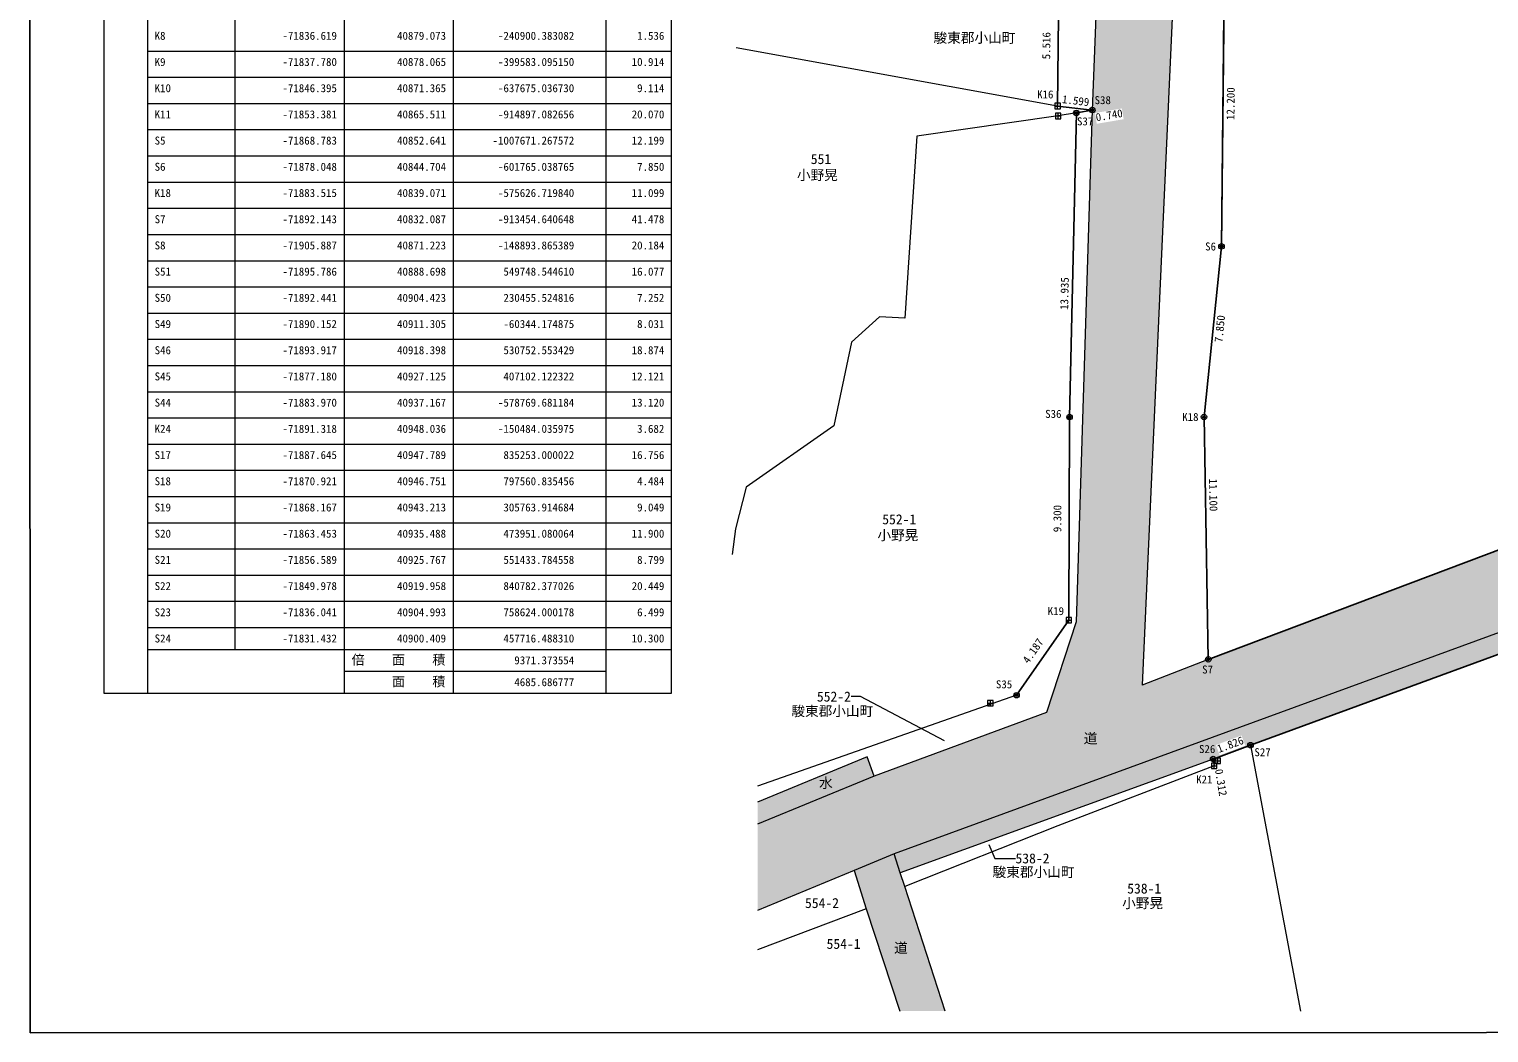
# Model space of a CAD drawing. Units: millimetres, scale not verified. Extents: x 5000 to 205306, y 5000 to 143512.
# Drawn here: x 5000 to 71865, y 5000 to 50959 of the extents above; entities that cross this region are included whole.
import ezdxf
from ezdxf.enums import TextEntityAlignment as Align

# ---------------------------------------------------------------- set-up
doc = ezdxf.new("R2010")
doc.units = ezdxf.units.MM
doc.header["$LTSCALE"] = 250
doc.header["$PDMODE"] = 32
doc.header["$PDSIZE"] = 125
for name, color, linetype, lineweight in [('プロットマーク', 5, 'Continuous', 13), ('ベクトルデータ', 5, 'Continuous', 13), ('図枠', 7, 'Continuous', 13), ('地番名', 5, 'Continuous', 13), ('求積表罫線', 7, 'Continuous', 13), ('測量図', 1, 'Continuous', 25), ('結線', 5, 'Continuous', 13)]:
    doc.layers.add(name, color=color, linetype=linetype, lineweight=lineweight)
for name, color, linetype in [('所有者', 5, 'Continuous'), ('求積表固定文字', 7, 'Continuous'), ('求積表項目文字', 7, 'Continuous'), ('点名', 5, 'Continuous'), ('点名(プロット1)', 1, 'Continuous'), ('点間距離', 7, 'Continuous'), ('道・水路', 254, 'Continuous')]:
    doc.layers.add(name, color=color, linetype=linetype)
doc.styles.add('ＭＳ ゴシック', font='')
doc.styles.add('ＭＳ 明朝', font='')
doc.styles.get('ＭＳ ゴシック').set_extended_font_data('MS Gothic')
doc.styles.get('ＭＳ 明朝').set_extended_font_data('MS Mincho')

msp = doc.modelspace()

# ---------------------------------------------------------------- hatches: boundary and pattern name
at = {"layer": '道・水路'}
for color, points in [(256, [(118248.3, 124504.3), (120039.2, 124603.2), (122706.8, 124741.3), (150383.9, 126249.2), (161437.4, 126031.9), (164126.2, 126045.9), (179080, 125791.5), (185680.4, 126222.3), (191062.4, 126721.6), (191062.4, 117405.9), (190345.8, 117362.8), (190086.7, 118330.7), (182849.3, 118988.3), (178673.8, 118993.5), (154781.6, 119588.5), (142245.3, 119215.7), (127249.9, 118228.3), (120435, 117708), (107943.3, 116868.2), (99659.7, 116351.3), (62531.1, 113895.7), (62576, 113101), (62453.9, 113093.2), (62028.6, 112475.4), (60419.3, 110137.8), (59880.6, 109355.3), (59738.1, 101368.8), (59318.4, 94838), (55986.4, 20923.3), (59015, 22102.5), (97828.7, 36729.8), (132385.3, 49882.4), (145887.3, 54624.8), (148802.4, 51506), (106644.5, 35883.7), (44625.2, 13190.1), (42791.4, 12433.5), (38369.4, 10602.9), (38369.4, 14558.7), (43704.5, 16747.8), (51607.5, 19666), (52966.2, 23814.4), (53700.5, 47252.9), (53901.2, 52749.2), (56100.5, 102203), (56082.2, 103270.4), (54955.9, 112350.8), (53007.3, 111073.5), (48407.7, 108426.9), (41653.3, 102894.5), (39565.7, 101528.5), (39565.7, 104944.9), (40377.1, 105522.4), (49287, 112447.5), (50676.5, 113518.9), (57310.8, 117390.7), (58693.4, 119725.7), (61819.4, 127075.7), (68707.5, 143038.4), (71568.6, 143038.4), (64891.5, 127240.5), (64528.4, 126403.3), (62316, 121284.7)]), (7, [(106644.5, 35883.7), (148802.4, 51506), (148967.5, 50713.8), (116700.8, 38595.1), (60948.2, 18172.2), (59236.5, 17535.8), (44900.8, 12327), (44625.2, 13190.1)]), (7, [(43381.7, 17637), (43704.5, 16747.8), (38369.4, 14558.7), (38369.4, 15567.1)]), (256, [(43349.4, 10678.4), (42791.4, 12433.5), (44625.2, 13190.1), (44900.8, 12327), (45106, 11698.3), (46965.8, 5996.7), (44878.6, 5996.7)])]:
    msp.add_hatch(color=color, dxfattribs=at).paths.add_polyline_path(points)

# ---------------------------------------------------------------- linework, layer by layer
at = {"layer": 'プロットマーク'}
for p, q in [((52013, 46986.8), (52263, 46986.8)), ((48905.2, 20092.9), (49155.2, 20092.9)), ((49030.2, 19967.9), (49030.2, 20217.9))]:
    msp.add_line(p, q, dxfattribs=at)
at = {"layer": 'プロットマーク', "color": 1}
for p, q in [((52501.1, 23896.9), (52751.1, 23896.9)), ((52626.1, 23771.9), (52626.1, 24021.9))]:
    msp.add_line(p, q, dxfattribs=at)
msp.add_lwpolyline([(52501.1, 23771.9), (52751.1, 23771.9), (52751.1, 24021.9), (52501.1, 24021.9)], close=True, dxfattribs=at)
at = {"layer": 'プロットマーク'}
msp.add_lwpolyline([(48905.2, 19967.9), (49155.2, 19967.9), (49155.2, 20217.9), (48905.2, 20217.9)], close=True, dxfattribs=at)
for centre in [(59619.5, 41009.8), (58819.1, 33200.7), (59015, 22102.5)]:
    msp.add_circle(centre, 125, dxfattribs=at)
at = {"layer": 'プロットマーク', "color": 1}
msp.add_circle((52658.4, 33196.9), 125, dxfattribs=at)
at = {"layer": 'プロットマーク', "color": 6}
msp.add_circle((50233.1, 20460.7), 125, dxfattribs=at)
at = {"layer": 'プロットマーク'}
for p in [(59619.5, 41009.8), (58819.1, 33200.7), (59015, 22102.5)]:
    msp.add_point(p, dxfattribs=at)
at = {"layer": 'プロットマーク', "color": 1}
msp.add_point((52658.4, 33196.9), dxfattribs=at)
at = {"layer": 'プロットマーク', "color": 6}
msp.add_point((50233.1, 20460.7), dxfattribs=at)
at = {"layer": 'ベクトルデータ'}
for p, q in [((59015, 22102.5), (55986.4, 20923.3)), ((50233.1, 20460.7), (38369.4, 16300.7)), ((43349.4, 10678.4), (38369.4, 8803.7))]:
    msp.add_line(p, q, dxfattribs=at)
for points in [[(43704.5, 16747.8), (43381.7, 17637), (38369.4, 15567.1)], [(46965.8, 5996.7), (45106, 11698.3), (44900.8, 12327), (44625.2, 13190.1)], [(42791.4, 12433.5), (43349.4, 10678.4), (44878.6, 5996.7)]]:
    msp.add_lwpolyline(points, dxfattribs=at)
at = {"layer": '図枠', "lineweight": 25}
msp.add_lwpolyline([(5040.7, 5000), (205168.5, 5044), (205305.7, 143512), (5000, 143509.7)], close=True, dxfattribs=at)
at = {"layer": '地番名'}
for points in [[(46929.7, 18374.2), (43083.8, 20397.9), (42647.3, 20397.9)], [(48959.4, 13627.5), (49235.8, 12987.3), (50181.6, 12987.3)]]:
    msp.add_lwpolyline(points, dxfattribs=at)
at = {"layer": '求積表罫線'}
for p, q in [((10421.6, 58959), (10421.6, 20559)), ((14421.6, 58959), (14421.6, 22559)), ((19421.6, 58959), (19421.6, 20559)), ((24421.6, 58959), (24421.6, 20559)), ((31421.6, 56959), (31421.6, 20559)), ((10421.6, 49959), (34421.6, 49959)), ((10421.6, 48759), (34421.6, 48759)), ((10421.6, 47559), (34421.6, 47559)), ((10421.6, 46359), (34421.6, 46359)), ((10421.6, 45159), (34421.6, 45159)), ((10421.6, 43959), (34421.6, 43959)), ((10421.6, 42759), (34421.6, 42759)), ((10421.6, 41559), (34421.6, 41559)), ((10421.6, 40359), (34421.6, 40359)), ((10421.6, 39159), (34421.6, 39159)), ((10421.6, 37959), (34421.6, 37959)), ((10421.6, 36759), (34421.6, 36759)), ((10421.6, 35559), (34421.6, 35559)), ((10421.6, 34359), (34421.6, 34359)), ((10421.6, 33159), (34421.6, 33159)), ((10421.6, 31959), (34421.6, 31959)), ((10421.6, 30759), (34421.6, 30759)), ((10421.6, 29559), (34421.6, 29559)), ((10421.6, 28359), (34421.6, 28359)), ((10421.6, 27159), (34421.6, 27159)), ((10421.6, 25959), (34421.6, 25959)), ((10421.6, 24759), (34421.6, 24759)), ((10421.6, 23559), (34421.6, 23559)), ((10421.6, 22559), (34421.6, 22559)), ((19421.6, 21559), (31421.6, 21559))]:
    msp.add_line(p, q, dxfattribs=at)
at = {"layer": '求積表罫線', "lineweight": 18}
msp.add_lwpolyline([(8421.6, 20559), (34421.6, 20559), (34421.6, 58959), (8421.6, 58959)], close=True, dxfattribs=at)
at = {"layer": '測量図'}
for points in [[(50233.1, 20460.7), (52626.1, 23896.9), (52658.4, 33196.9), (52970.6, 47128.6), (53700.5, 47252.9), (52112.9, 47440.6), (52163.5, 52956.2), (52167.3, 53269.3), (52218.3, 73316.8), (52395.8, 93362.2), (52430, 101517.3), (52734, 103160.2), (52822.2, 103696.5), (53051, 108273.9), (53007.3, 111073.5)], [(59236.5, 17535.8), (60948.2, 18172.2), (116700.8, 38595.1), (148967.5, 50713.8)]]:
    msp.add_lwpolyline(points, dxfattribs=at)
at = {"layer": '結線'}
for p, q in [((59744.2, 53209.2), (59619.5, 41009.8)), ((59619.5, 41009.8), (58819.1, 33200.7)), ((59015, 22102.5), (97828.7, 36729.8)), ((58819.1, 33200.7), (59015, 22102.5))]:
    msp.add_line(p, q, dxfattribs=at)

# ---------------------------------------------------------------- texts
at = {"layer": '地番名', "style": 'ＭＳ 明朝'}
for s, p in [('551', (40804.7, 44647)), ('552-1', (44079, 28148.6)), ('道', (53306.7, 18116.5)), ('水', (41182.7, 16076.3)), ('538-1', (55299.9, 11240.4)), ('554-2', (40539.4, 10576.7)), ('554-1', (41527.8, 8706.8)), ('道', (44622.9, 8524.5))]:
    msp.add_text(s, height=458.2, dxfattribs=at).set_placement(p, align=Align.BOTTOM_LEFT)
for s, p in [('552-2', (41084.8, 20397.9)), ('538-2', (50181.6, 12987.3))]:
    msp.add_text(s, height=458.2, dxfattribs=at).set_placement(p, align=Align.MIDDLE_LEFT)
at = {"layer": '所有者', "style": 'ＭＳ 明朝'}
for s, p in [('駿東郡小山町', (46429.6, 50200.8)), ('小野晃', (40169.5, 43916.6)), ('小野晃', (43858.7, 27423.6)), ('駿東郡小山町', (39914.9, 19366.9)), ('駿東郡小山町', (49134.5, 11995.4)), ('小野晃', (55069.9, 10572.1))]:
    msp.add_text(s, height=458.2, dxfattribs=at).set_placement(p, align=Align.BOTTOM_LEFT)
at = {"layer": '求積表固定文字', "char_height": 439.9, "attachment_point": 4, "style": 'ＭＳ ゴシック'}
for s, insert in [('\\T3.08;倍面積', (19771.6, 22059)), ('\\T3.08;\u3000面積', (19771.6, 21059))]:
    msp.add_mtext(s, dxfattribs=dict(at, insert=insert))
at = {"layer": '求積表項目文字', "style": 'ＭＳ ゴシック'}
for s, p in [('K8', (10746.6, 50659)), ('.383082', (28221.6, 50659)), ('K9', (10746.6, 49459)), ('.095150', (28221.6, 49459)), ('K10', (10746.6, 48259)), ('.036730', (28221.6, 48259)), ('K11', (10746.6, 47059)), ('.082656', (28221.6, 47059)), ('S5', (10746.6, 45859)), ('.267572', (28221.6, 45859)), ('S6', (10746.6, 44659)), ('.038765', (28221.6, 44659)), ('K18', (10746.6, 43459)), ('.719840', (28221.6, 43459)), ('S7', (10746.6, 42259)), ('.640648', (28221.6, 42259)), ('S8', (10746.6, 41059)), ('.865389', (28221.6, 41059)), ('S51', (10746.6, 39859)), ('.544610', (28221.6, 39859)), ('S50', (10746.6, 38659)), ('.524816', (28221.6, 38659)), ('S49', (10746.6, 37459)), ('.174875', (28221.6, 37459)), ('S46', (10746.6, 36259)), ('.553429', (28221.6, 36259)), ('S45', (10746.6, 35059)), ('.122322', (28221.6, 35059)), ('S44', (10746.6, 33859)), ('.681184', (28221.6, 33859)), ('K24', (10746.6, 32659)), ('.035975', (28221.6, 32659)), ('S17', (10746.6, 31459)), ('.000022', (28221.6, 31459)), ('S18', (10746.6, 30259)), ('.835456', (28221.6, 30259)), ('S19', (10746.6, 29059)), ('.914684', (28221.6, 29059)), ('S20', (10746.6, 27859)), ('.080064', (28221.6, 27859)), ('S21', (10746.6, 26659)), ('.784558', (28221.6, 26659)), ('S22', (10746.6, 25459)), ('.377026', (28221.6, 25459)), ('S23', (10746.6, 24259)), ('.000178', (28221.6, 24259)), ('S24', (10746.6, 23059)), ('.488310', (28221.6, 23059)), ('.373554', (28221.6, 22059)), ('.686777', (28221.6, 21059))]:
    msp.add_text(s, height=366.6, dxfattribs=at).set_placement(p, align=Align.MIDDLE_LEFT)
for s, p in [('-71836.619', (19096.6, 50659)), ('40879.073', (24096.6, 50659)), ('-240900', (28221.6, 50659)), ('1.536', (34096.6, 50659)), ('-71837.780', (19096.6, 49459)), ('40878.065', (24096.6, 49459)), ('-399583', (28221.6, 49459)), ('10.914', (34096.6, 49459)), ('-71846.395', (19096.6, 48259)), ('40871.365', (24096.6, 48259)), ('-637675', (28221.6, 48259)), ('9.114', (34096.6, 48259)), ('-71853.381', (19096.6, 47059)), ('40865.511', (24096.6, 47059)), ('-914897', (28221.6, 47059)), ('20.070', (34096.6, 47059)), ('-71868.783', (19096.6, 45859)), ('40852.641', (24096.6, 45859)), ('-1007671', (28221.6, 45859)), ('12.199', (34096.6, 45859)), ('-71878.048', (19096.6, 44659)), ('40844.704', (24096.6, 44659)), ('-601765', (28221.6, 44659)), ('7.850', (34096.6, 44659)), ('-71883.515', (19096.6, 43459)), ('40839.071', (24096.6, 43459)), ('-575626', (28221.6, 43459)), ('11.099', (34096.6, 43459)), ('-71892.143', (19096.6, 42259)), ('40832.087', (24096.6, 42259)), ('-913454', (28221.6, 42259)), ('41.478', (34096.6, 42259)), ('-71905.887', (19096.6, 41059)), ('40871.223', (24096.6, 41059)), ('-148893', (28221.6, 41059)), ('20.184', (34096.6, 41059)), ('-71895.786', (19096.6, 39859)), ('40888.698', (24096.6, 39859)), ('549748', (28221.6, 39859)), ('16.077', (34096.6, 39859)), ('-71892.441', (19096.6, 38659)), ('40904.423', (24096.6, 38659)), ('230455', (28221.6, 38659)), ('7.252', (34096.6, 38659)), ('-71890.152', (19096.6, 37459)), ('40911.305', (24096.6, 37459)), ('-60344', (28221.6, 37459)), ('8.031', (34096.6, 37459)), ('-71893.917', (19096.6, 36259)), ('40918.398', (24096.6, 36259)), ('530752', (28221.6, 36259)), ('18.874', (34096.6, 36259)), ('-71877.180', (19096.6, 35059)), ('40927.125', (24096.6, 35059)), ('407102', (28221.6, 35059)), ('12.121', (34096.6, 35059)), ('-71883.970', (19096.6, 33859)), ('40937.167', (24096.6, 33859)), ('-578769', (28221.6, 33859)), ('13.120', (34096.6, 33859)), ('-71891.318', (19096.6, 32659)), ('40948.036', (24096.6, 32659)), ('-150484', (28221.6, 32659)), ('3.682', (34096.6, 32659)), ('-71887.645', (19096.6, 31459)), ('40947.789', (24096.6, 31459)), ('835253', (28221.6, 31459)), ('16.756', (34096.6, 31459)), ('-71870.921', (19096.6, 30259)), ('40946.751', (24096.6, 30259)), ('797560', (28221.6, 30259)), ('4.484', (34096.6, 30259)), ('-71868.167', (19096.6, 29059)), ('40943.213', (24096.6, 29059)), ('305763', (28221.6, 29059)), ('9.049', (34096.6, 29059)), ('-71863.453', (19096.6, 27859)), ('40935.488', (24096.6, 27859)), ('473951', (28221.6, 27859)), ('11.900', (34096.6, 27859)), ('-71856.589', (19096.6, 26659)), ('40925.767', (24096.6, 26659)), ('551433', (28221.6, 26659)), ('8.799', (34096.6, 26659)), ('-71849.978', (19096.6, 25459)), ('40919.958', (24096.6, 25459)), ('840782', (28221.6, 25459)), ('20.449', (34096.6, 25459)), ('-71836.041', (19096.6, 24259)), ('40904.993', (24096.6, 24259)), ('758624', (28221.6, 24259)), ('6.499', (34096.6, 24259)), ('-71831.432', (19096.6, 23059)), ('40900.409', (24096.6, 23059)), ('457716', (28221.6, 23059)), ('10.300', (34096.6, 23059)), ('9371', (28221.6, 22059)), ('4685', (28221.6, 21059))]:
    msp.add_text(s, height=366.6, dxfattribs=at).set_placement(p, align=Align.MIDDLE_RIGHT)
at = {"layer": '点名', "color": 1, "style": 'ＭＳ ゴシック'}
for s, p in [('S38', (53805.9, 47418.2)), ('S37', (53000, 46446.9)), ('S36', (51542.7, 33049.7)), ('S35', (49285.5, 20665.9)), ('S26', (58588.6, 17702.2)), ('S27', (61125.9, 17556.2))]:
    msp.add_text(s, height=366.6, dxfattribs=at).set_placement(p, align=Align.BOTTOM_LEFT)
at = {"layer": '点名', "style": 'ＭＳ ゴシック'}
for s, p in [('S6', (59369.5, 41009.8)), ('K18', (58569.1, 33200.7))]:
    msp.add_text(s, height=366.6, dxfattribs=at).set_placement(p, align=Align.MIDDLE_RIGHT)
msp.add_text('S7', height=366.6, dxfattribs=at).set_placement((59231.9, 21820.7), align=Align.TOP_RIGHT)
at = {"layer": '点名(プロット1)', "style": 'ＭＳ ゴシック'}
for s, p in [('K16', (51546.7, 47680)), ('K19', (52031.1, 24018.4))]:
    msp.add_text(s, height=366.6, dxfattribs=at).set_placement(p, align=Align.BOTTOM_CENTER)

# ---------------------------------------------------------------- next in the draw order: wipeouts: each hides what was drawn before it
for points in [[(51882.5, 49575.7), (51894, 50825.7), (51394, 50830.2), (51382.5, 49580.3)], [(60321.5, 46798.6), (60336.8, 48298.5), (59836.8, 48303.6), (59821.5, 46803.7)], [(52285.2, 47470.1), (53526.6, 47323.3), (53585.3, 47819.8), (52343.9, 47966.6)], [(52703, 38099.3), (52736.6, 39598.9), (52236.7, 39610.1), (52203.1, 38110.5)], [(59767, 36589.8), (59894.4, 37833.3), (59397, 37884.3), (59269.6, 36640.8)], [(58940.3, 30371.8), (58966.8, 28872), (59466.7, 28880.8), (59440.3, 30380.6)], [(52390.1, 27922.8), (52394.4, 29172.7), (51894.4, 29174.5), (51890.1, 27924.5)], [(50867.2, 21808.8), (51581.6, 22834.5), (51171.3, 23120.3), (50456.9, 22094.5)], [(59540.1, 17711), (60711.8, 18146.6), (60537.5, 18615.3), (59365.9, 18179.7)], [(59210.2, 17034), (59409.7, 15800), (59903.3, 15879.8), (59703.7, 17113.8)]]:
    msp.add_wipeout(points)

# ---------------------------------------------------------------- next in the draw order: linework, layer by layer
at = {"layer": 'プロットマーク', "color": 1}
for p, q in [((52112.9, 47315.6), (52112.9, 47565.6)), ((51987.9, 47440.6), (52237.9, 47440.6)), ((59161.4, 17227.3), (59411.4, 17227.3)), ((59286.4, 17102.3), (59286.4, 17352.3))]:
    msp.add_line(p, q, dxfattribs=at)
at = {"layer": 'プロットマーク'}
for p, q in [((52138, 46861.8), (52138, 47111.8)), ((59321.8, 17458.4), (59571.8, 17458.4)), ((59446.8, 17333.4), (59446.8, 17583.4))]:
    msp.add_line(p, q, dxfattribs=at)
at = {"layer": 'プロットマーク', "color": 1}
for points in [[(51987.9, 47315.6), (52237.9, 47315.6), (52237.9, 47565.6), (51987.9, 47565.6)], [(59161.4, 17102.3), (59411.4, 17102.3), (59411.4, 17352.3), (59161.4, 17352.3)]]:
    msp.add_lwpolyline(points, close=True, dxfattribs=at)
at = {"layer": 'プロットマーク'}
for points in [[(52013, 46861.8), (52263, 46861.8), (52263, 47111.8), (52013, 47111.8)], [(59321.8, 17333.4), (59571.8, 17333.4), (59571.8, 17583.4), (59321.8, 17583.4)]]:
    msp.add_lwpolyline(points, close=True, dxfattribs=at)
at = {"layer": 'プロットマーク', "color": 1}
for centre in [(52970.6, 47128.6), (60948.2, 18172.2), (59236.5, 17535.8)]:
    msp.add_circle(centre, 125, dxfattribs=at)
for p in [(52970.6, 47128.6), (60948.2, 18172.2), (59236.5, 17535.8)]:
    msp.add_point(p, dxfattribs=at)
at = {"layer": 'ベクトルデータ'}
for p, q in [((52112.9, 47440.6), (37389.7, 50111.7)), ((60948.2, 18172.2), (63234.4, 5996.7)), ((59236.5, 17535.8), (44900.8, 12327))]:
    msp.add_line(p, q, dxfattribs=at)
for points in [[(59318.4, 94838), (58066.9, 67076.4), (57652.6, 57885.7), (56891.6, 41002.9), (55986.4, 20923.3)], [(52970.6, 47128.6), (52138, 46986.8), (45667.8, 46058.5), (45117.7, 37725.2), (43955.2, 37789.8), (42670.5, 36631.6), (41864.3, 32797.8), (37849.5, 29989.4), (37352.8, 28083.1), (37208.3, 26899.9)], [(59236.5, 17535.8), (59286.4, 17227.3), (52124.7, 14485.3), (45106, 11698.3)]]:
    msp.add_lwpolyline(points, dxfattribs=at)
at = {"layer": '測量図'}
msp.add_lwpolyline([(72328.5, 112525.7), (62028.6, 112475.4), (60419.3, 110137.8), (59869.8, 108705.4), (59738.1, 101368.8), (59318.4, 94838), (59292, 93301), (59696.8, 82394.3), (59703.7, 73279.9), (59744.2, 53209.2), (59619.5, 41009.8), (58819.1, 33200.7), (59015, 22102.5), (97828.7, 36729.8)], dxfattribs=at)

# ---------------------------------------------------------------- next in the draw order: texts
at = {"layer": '点名(プロット1)', "style": 'ＭＳ ゴシック'}
msp.add_text('K21', height=366.6, dxfattribs=at).set_placement((58832.5, 16306.8), align=Align.BOTTOM_CENTER)
at = {"layer": '点間距離', "color": 1, "style": 'ＭＳ ゴシック'}
for s, rotation, p in [('5.516', 89.474, (51888.2, 50200.7)), ('12.200', 89.415, (60329.1, 47548.5)), ('13.935', 88.716, (52719.8, 38849.1)), ('7.850', 84.147, (59830.7, 37211.6)), ('11.100', 271.011, (58953.6, 29621.9)), ('9.300', 89.801, (52392.3, 28547.8)), ('4.187', 55.146, (51224.4, 22321.7)), ('1.826', 20.395, (60126, 17928.8)), ('0.312', 279.188, (59310, 16417))]:
    msp.add_text(s, height=366.6, rotation=rotation, dxfattribs=at).set_placement(p, align=Align.BOTTOM_CENTER)

# ---------------------------------------------------------------- next in the draw order: wipeouts: each hides what was drawn before it
msp.add_wipeout([(53906.1, 46627.4), (55138.4, 46837.2), (55054.4, 47330.1), (53822.2, 47120.3)])

# ---------------------------------------------------------------- next in the draw order: linework, layer by layer
at = {"layer": 'プロットマーク', "color": 1}
msp.add_circle((53700.5, 47252.9), 125, dxfattribs=at)
msp.add_point((53700.5, 47252.9), dxfattribs=at)
at = {"layer": 'ベクトルデータ'}
for points in [[(39565.7, 101528.5), (41653.3, 102894.5), (48407.7, 108426.9), (53007.3, 111073.5), (54955.9, 112350.8), (56082.2, 103270.4), (56100.5, 102203), (54857.3, 74247.5), (53901.2, 52749.2), (53700.5, 47252.9), (52966.2, 23814.4), (51607.5, 19666), (43704.5, 16747.8), (38369.4, 14558.7)], [(148802.4, 51506), (106644.5, 35883.7), (44625.2, 13190.1), (42791.4, 12433.5), (38369.4, 10602.9)]]:
    msp.add_lwpolyline(points, dxfattribs=at)

# ---------------------------------------------------------------- next in the draw order: texts
at = {"layer": '点間距離', "color": 1, "style": 'ＭＳ ゴシック'}
for s, rotation, p in [('1.599', 353.255, (52905.9, 47396.7)), ('0.740', 9.665, (54522.2, 46732.3))]:
    msp.add_text(s, height=366.6, rotation=rotation, dxfattribs=at).set_placement(p, align=Align.BOTTOM_CENTER)

doc.saveas('drawing.dxf')
